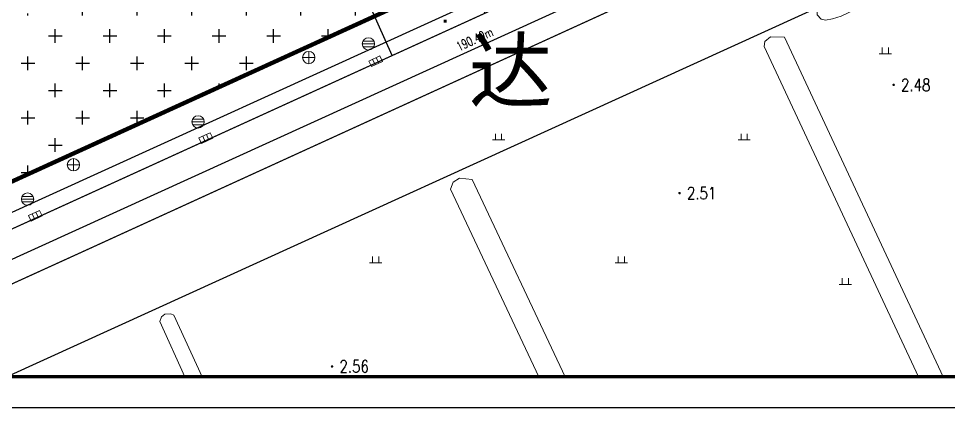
# Model space of a CAD drawing. Extents: x -165130 to 255370, y -346822 to 187778.
# Drawn here: x -10505 to 140907, y -168622 to -105315 of the extents above; entities that cross this region are included whole.
import ezdxf
from ezdxf.enums import TextEntityAlignment as Align

# ---------------------------------------------------------------- set-up
doc = ezdxf.new("R2010")
doc.units = 0
doc.header["$MEASUREMENT"] = 0
doc.linetypes.add('DASH', pattern=[0.35, 0.25, -0.1])
doc.linetypes.add('X2', pattern=[10, 8, -2])
doc.layers.get('0').update_dxf_attribs({"linetype": 'CONTINUOUS'})
doc.layers.get('Defpoints').update_dxf_attribs({"linetype": 'CONTINUOUS'})
for name, color, linetype in [('GCD', 1, 'CONTINUOUS'), ('PUB_DIM', 3, 'CONTINUOUS'), ('PUB_TITLE', 4, 'CONTINUOUS'), ('围墙', 151, 'FENCELINE1'), ('层0', 253, 'CONTINUOUS'), ('绿化带', 3, 'CONTINUOUS'), ('规划道路边线', 1, 'CONTINUOUS')]:
    doc.layers.add(name, color=color, linetype=linetype)
doc.layers.add('底图', color=252, linetype='CONTINUOUS', lineweight=5)
doc.styles.add('_TCH_DIM_T3', font='SIMPLEX', dxfattribs={"width": 0.7058823529411765, "bigfont": 'GBCBIG'})
doc.styles.add('HZ', font='txt', dxfattribs={"width": 0.7, "height": 5, "bigfont": 'STF:宋体'})
doc.styles.add('ls1', font='simhei.ttf')
doc.linetypes.add('FENCELINE1', pattern='A,0.25,-0.1,[133,ltypeshp.shx,S=0.1,R=0,X=-0.1,Y=0],-0.1,1', length=1.45)
doc.dimstyles.new('总图&&500', dxfattribs={"dimtxt": 1487.5, "dimasz": 500, "dimexe": 1250, "dimexo": 1500, "dimgap": 631.2500000000001, "dimtad": 1, "dimlfac": 0.001, "dimzin": 0, "dimdsep": 46, "dimtxsty": '_TCH_DIM_T3', "dimblk": 'ARCHTICK', "dimcen": 0.09, "dimclrt": 7, "dimazin": 2, "dimtfac": 1, "dimtix": 1, "dimtmove": 2, "dimatfit": 3, "dimfxl": 1, "dimtolj": 1, "dimtzin": 0, "dimarcsym": 0})

# ---------------------------------------------------------------- blocks, each defined once
blk = doc.blocks.new('qar5gesfd')
at = {"layer": 'PUB_TITLE'}
blk.add_lwpolyline([(-86068.11089729436, 153824.1564108373), (-1968.110897294362, 153824.1564108373), (-1968.110897294362, 213224.1564108373), (-86068.11089729436, 213224.1564108374)], close=True, dxfattribs=at)
at = {"layer": 'PUB_TITLE', "const_width": 100}
blk.add_lwpolyline([(-83568.11089729436, 154824.1564108373), (-2968.110897294362, 154824.1564108373), (-2968.110897294362, 212224.1564108373), (-83568.11089729436, 212224.1564108374)], close=True, dxfattribs=at)
blk = doc.blocks.new('GC200')
at = {"linetype": 'Continuous', "const_width": 0.2, "flags": 128}
blk.add_lwpolyline([(-0.1, 0, 1), (0.1, 0, 1)], format="xyb", close=True, dxfattribs=at)
blk = doc.blocks.new('gc119')
for p, q in [((-1, 0), (1, 0)), ((-0.5, 1), (-0.5, 0)), ((0.5, 1), (0.5, 0))]:
    blk.add_line(p, q)
blk = doc.blocks.new('gcbj0103')
for p, q in [((-1, 0), (1, 0)), ((-0.9009279699931144, 0.4339686542644392), (0.9009279699931144, 0.4339686542644392)), ((-0.8840719287007583, -0.4673508584386286), (0.8840719287007583, -0.4673508584386286))]:
    blk.add_line(p, q)
blk.add_circle((0, 0), 1)
blk = doc.blocks.new('gcbj0102')
for p, q in [((-1, 0), (1, 0)), ((-9e-16, -1), (-9e-16, 1))]:
    blk.add_line(p, q)
blk.add_circle((0, 0), 1)
blk = doc.blocks.new('gc041')
for p, q in [((-1, 0.5), (1, 0.5)), ((-1, -0.5), (-1, 0.5)), ((-0.3300000000000001, 0.5), (-0.3300000000000001, -0.5)), ((0.3300000000000001, 0.5), (0.3300000000000001, -0.5)), ((1, 0.5), (1, -0.5)), ((1, -0.5), (-1, -0.5))]:
    blk.add_line(p, q)
blk = doc.blocks.new('_ArchTick')
at = {"color": 0, "linetype": 'ByBlock', "const_width": 0.4}
blk.add_lwpolyline([(-0.5, -0.5), (0.5, 0.5)], dxfattribs=at)
blk = doc.blocks.new('*D51')
at = {"layer": 'Defpoints', "color": 0, "transparency": 16777216}
for p in [(146219.8381236419, -59923.24092016648), (150998.2377409508, -70408.20945346067), (-27113.85829261689, -138918.0100500984)]:
    blk.add_point(p, dxfattribs=at)
at = {"layer": 'PUB_DIM', "color": 0, "lineweight": -2, "transparency": 16777216}
for p, q in [((146841.8913720759, -61288.17672675696), (151516.615447979, -71545.65595895276)), ((-22335.45867530807, -149402.9785833926), (150998.2377409508, -70408.20945346067)), ((-26491.80504418298, -140282.9458566889), (-21817.0809682798, -150540.4250888847))]:
    blk.add_line(p, q, dxfattribs=at)
at = {"layer": 'PUB_DIM', "color": 0, "lineweight": -2, "transparency": 16777216, "xscale": 500, "yscale": 500, "zscale": 500}
for p, rotation in [((150998.2377409508, -70408.20945346067), 24.5005618365008), ((-22335.45867530807, -149402.9785833926), 204.5005618365008)]:
    blk.add_blockref('_ArchTick', p, dxfattribs=dict(at, rotation=rotation))
at = {"layer": 'PUB_DIM', "color": 7, "transparency": 16777216, "insert": (63761.17405509025, -108654.4028623854), "char_height": 1487.5, "attachment_point": 5, "rotation": 24.500561836500797, "style": '_TCH_DIM_T3'}
blk.add_mtext('\\A1;190.49m', dxfattribs=at)

msp = doc.modelspace()

# ---------------------------------------------------------------- hatches: boundary and pattern name
at = {"layer": '围墙', "ltscale": 0.2}
msp.add_hatch(color=256, dxfattribs=at).paths.add_polyline_path([(58716.3296334371, -105994.3417968592), (58704.08451106399, -105494.4917621454), (59203.93454542011, -105482.2466402678), (59216.17966815084, -105982.0966740502)])
at = {"layer": '绿化带'}
h = msp.add_hatch(dxfattribs=at)
h.set_pattern_fill('CROSS', color=256, scale=700, style=0)
h.set_pattern_definition([(0, (-553910433.5212172, -3656649588.121555), (4444.999999999998, 4444.999999999998), [2222.499999999999, -6667.499999999998]), (90, (-553909322.2712172, -3656650699.371555), (-4444.999999999998, 4444.999999999998), [2222.499999999999, -6667.499999999998])])
h.paths.add_polyline_path([(36972.96045353264, -83947.41723513138), (46121.63040723652, -105541.8077214984), (-26174.69281826145, -138489.99656191), (-35985.64776752121, -116503.5551932072)])

# ---------------------------------------------------------------- linework, layer by layer
at = {"elevation": -625.1000928940671}
msp.add_lwpolyline([(145370.1269499287, -163621.816245052), (145370.1269499287, -138621.816245052), (250370.1269499287, -138621.816245052), (250370.1269499287, 123378.1837549482), (-152629.8730500711, 123378.1837549482), (-152629.8730500711, -163621.8162450518), (145370.1269499287, -163621.8162450518)], dxfattribs=at)
at = {"color": 1, "linetype": 'DASH', "ltscale": 10000, "const_width": 700, "elevation": -3489.999999999997, "flags": 128}
msp.add_lwpolyline([(-98469.29338917858, 20873.73530153278), (-27113.85829273588, -138918.0100500947), (146219.8381235823, -59923.24092019256), (74864.40302892774, 99868.50443096925)], close=True, dxfattribs=at)
at = {"linetype": 'Continuous', "elevation": -3489.999999999997, "flags": 128}
msp.add_lwpolyline([(50347.39758636802, -111326.1283134473), (36219.14935382456, -79687.64918683004, 0.4142135623081832), (30935.7852300629, -77666.24780896958), (-33875.74667081959, -106608.0122931292, -0.4142135623727538), (-41800.79285750515, -103575.910227037), (-94723.68104807264, 14938.40697161946, -0.4119799579292865), (-91733.3199156893, 22844.62225843314), (68860.604622446, 96033.3919486599, -0.4164507001701108), (76827.39174243063, 93020.12078125123), (140289.243268393, -49094.91226322856, -0.4142135624707902), (137257.1412014589, -57019.95845198538), (62354.24319019169, -90468.04966324847, 0.4165498130546527), (60848.02807673067, -94452.36542321648), (65410.71588339657, -104455.0532965353)], format="xyb", dxfattribs=at)
at = {"layer": '围墙', "ltscale": 0.2, "const_width": 200, "elevation": -3489.999999999997}
msp.add_lwpolyline([(74368.46908362955, -92769.29297031742), (146219.8381235823, -59923.24092019256), (74864.40302892774, 99868.50443096925), (-98469.29338917858, 20873.73530153278), (-27113.85829273588, -138918.0100500947), (47486.60596933216, -104919.7363552069)], dxfattribs=at)
at = {"layer": '底图', "linetype": 'X2', "const_width": 200, "elevation": -3419.999999999998, "flags": 128}
msp.add_lwpolyline([(163446.5025472865, -59736.4042430548), (-957.161930717295, -134728.5068720942), (-64380.63157055504, -163621.8162450371)], dxfattribs=at)
at = {"layer": '底图', "linetype": 'Continuous', "const_width": 200, "elevation": 1663.000000000001, "flags": 128}
msp.add_lwpolyline([(166712.3200147375, -67070.32560197543), (559.8530278431717, -142982.5041234856), (-44743.70837382204, -163621.8162450371)], dxfattribs=at)
at = {"layer": '底图', "linetype": 'Continuous', "elevation": -657.9999999999991, "flags": 128}
msp.add_lwpolyline([(164096.7410578355, -81199.20775027853), (167103.3213127479, -80195.58026514854), (167729.7391887531, -80167.20116617065), (168352.7407505736, -81031.20003700163), (168548.1409790739, -81745.3672603136), (168629.7436110005, -82608.1995350672), (168122.8183372244, -83527.00594220217), (167036.7464269027, -84163.20242140349), (123438.784019731, -104905.2814334994), (122057.784792684, -105330.2839353113), (120910.1936032996, -105588.8133939719), (120201.7849260792, -105403.2872981755), (119522.7836975083, -104728.2885300359), (119460.1983321533, -103702.2675365573), (120050.3070118651, -102708.4598170025), (121099.7790254578, -102150.2856720602)], close=True, dxfattribs=at)
at = {"layer": '底图', "linetype": 'Continuous', "elevation": -3419.999999999998, "flags": 128}
for points in [[(114223.9467158541, -108319.8008580497), (111948.2500168309, -108293.098516426), (111016.7512501702, -109059.3823340153), (110893.834557198, -109836.5301900906), (136015.361634694, -163621.8162450371)], [(140037.6588158831, -163621.8162450371), (114223.9467158541, -108319.8008580497)], [(74217.71246793121, -163621.8162450371), (59834.87906869501, -133091.7875982253), (60250.79925432056, -131968.7806252753), (61313.87518688291, -131309.6536040669), (63329.84263619035, -131499.975219964)], [(63329.84263619035, -131499.975219964), (78520.66747315973, -163621.8162450371)], [(16586.23178752535, -163621.8162450371), (12479.79742606753, -154660.0825750632), (12748.91458573216, -153853.47890634), (13331.8650447356, -153429.9764816081), (14303.44914265745, -153377.038081306), (14783.19605841511, -153610.9790901085)], [(14783.19605841511, -153610.9790901085), (19383.12912120693, -163621.8162450371)]]:
    msp.add_lwpolyline(points, dxfattribs=at)
at = {"layer": '规划道路边线', "linetype": 'Continuous'}
for p, q in [((-70364.99944779999, -163621.8162450371, -3489.999999999997), (206049.6785626039, -37726.28182884213, -3489.999999999997)), ((-12462.76716659195, -163621.8162450371, -3489.999999999997), (215997.4815626964, -59567.55504025053, -3489.999999999997))]:
    msp.add_line(p, q, dxfattribs=at)

# ---------------------------------------------------------------- block references
at = {"layer": '层0', "xscale": 5, "yscale": 5, "zscale": 5}
msp.add_blockref('qar5gesfd', (265210.6814364004, -937742.5982992386, -625.1000928940671), dxfattribs=at)
at = {"layer": '底图', "linetype": 'Continuous'}
for name, p, xscale, yscale, zscale, rotation in [('gcbj0103', (46463.79224076122, -109440.4209331973, 1480.000000000001), 1000.000000000001, 1000.000000000001, 1000.000000000001, 0.0001038352427426), ('gc119', (130639.3984465823, -111033.3512952914, -3419.999999999998), 1000.000000000001, 1000.000000000001, 1000.000000000001, 0.0001038352427426), ('gcbj0102', (36738.79625143856, -111653.4385570688, 1526.000000000002), 1000.000000000001, 1000.000000000001, 1000.000000000001, 0.0001038352427426), ('gc041', (47643.79733141512, -112249.4187938413, 1460.000000000001), 999.9999999999999, 999.9999999999999, 999.9999999999999, 25.19594735724144), ('gcbj0103', (18715.81524219387, -122132.4712202316, 1516.000000000001), 1000.000000000001, 1000.000000000001, 1000.000000000001, 0.0001038352427426), ('gc041', (19988.82004287117, -124781.4689121572, 1476.000000000001), 999.9999999999999, 999.9999999999999, 999.9999999999999, 25.19594735724144), ('gc119', (67651.82330860943, -125063.9814288719, -3419.999999999998), 1000.000000000001, 1000.000000000001, 1000.000000000001, 0.0001038352427426), ('gc119', (107651.8233086094, -125063.9089384479, -3419.999999999998), 1000.000000000001, 1000.000000000001, 1000.000000000001, 0.0001038352427426), ('gcbj0102', (-1582.17209563381, -129119.5080039455, 1327.000000000001), 1000.000000000001, 1000.000000000001, 1000.000000000001, 0.0001038352427426), ('gcbj0103', (-9031.161983109778, -134699.5215040063, 1535.000000000001), 1000.000000000001, 1000.000000000001, 1000.000000000001, 0.0001038352427426), ('gc041', (-7771.157059170073, -137416.5192215135, 1446.000000000002), 999.9999999999999, 999.9999999999999, 999.9999999999999, 25.19594735724144), ('gc119', (47651.8595540747, -145064.0176764121, -3419.999999999998), 1000.000000000001, 1000.000000000001, 1000.000000000001, 0.0001038352427426), ('gc119', (87651.8595540747, -145063.9451850569, -3419.999999999998), 1000.000000000001, 1000.000000000001, 1000.000000000001, 0.0001038352427426), ('gc119', (124125.7982192859, -148586.5748330383, -3419.999999999998), 1000.000000000001, 1000.000000000001, 1000.000000000001, 0.0001038352427426)]:
    msp.add_blockref(name, p, dxfattribs=dict(at, xscale=xscale, yscale=yscale, zscale=zscale, rotation=rotation))
ref = msp.add_blockref('GC200', (131988.8686074838, -116110.6287451824, -941.7696249641522), dxfattribs=dict(at, xscale=1000.000000000001, yscale=1000.000000000001, zscale=1000.000000000001, rotation=0.0001038352427426))
ref.add_attrib('height', '2.48', dxfattribs={"layer": 'GCD', "linetype": 'Continuous', "height": 2000, "rotation": 0.0001038353105267705, "style": 'HZ', "width": 0.8}).set_placement((133188.8686028942, -116110.6265700785, -941.7696249641522), align=Align.MIDDLE_LEFT)
ref = msp.add_blockref('GC200', (97122.87468936294, -133734.854952096, -909.4882277066517), dxfattribs=dict(at, xscale=1000.000000000001, yscale=1000.000000000001, zscale=1000.000000000001, rotation=0.0001038352427426))
ref.add_attrib('height', '2.51', dxfattribs={"layer": 'GCD', "linetype": 'Continuous', "height": 2000, "rotation": 0.0001038353105267705, "style": 'HZ', "width": 0.8}).set_placement((98322.87469234318, -133734.8527769921, -909.4882277066517), align=Align.MIDDLE_LEFT)
ref = msp.add_blockref('GC200', (40536.49019243568, -161946.2921653306, -857.5564995834534), dxfattribs=dict(at, xscale=1000.000000000001, yscale=1000.000000000001, zscale=1000.000000000001, rotation=0.0001038352427426))
ref.add_attrib('height', '2.56', dxfattribs={"layer": 'GCD', "linetype": 'Continuous', "height": 2000, "rotation": 0.0001038353105267705, "style": 'HZ', "width": 0.8}).set_placement((41736.49019541591, -161946.2899902267, -857.5564995834534), align=Align.MIDDLE_LEFT)

# ---------------------------------------------------------------- texts
at = {"layer": '底图', "style": 'ls1'}
msp.add_text('达', height=10000, rotation=0.0001038353105267705, dxfattribs=at).set_placement((62806.18436755985, -118804.5441472335, -3419.999999999998))

# ---------------------------------------------------------------- dimensions: what is measured, and where the dimension line sits
at = {"layer": 'PUB_DIM'}
dim = msp.add_aligned_dim(p1=(-27113.8582926169, -138918.0100500984), p2=(146219.8381236419, -59923.24092016649), distance=-11522.485324220079, dimstyle='总图&&500', override={"dimpost": 'm'}, dxfattribs=at)
dim.commit()
dim.dimension.update_dxf_attribs({"geometry": '*D51', "text_midpoint": (63761.17405509025, -108654.4028623854)})

doc.saveas('drawing.dxf')
